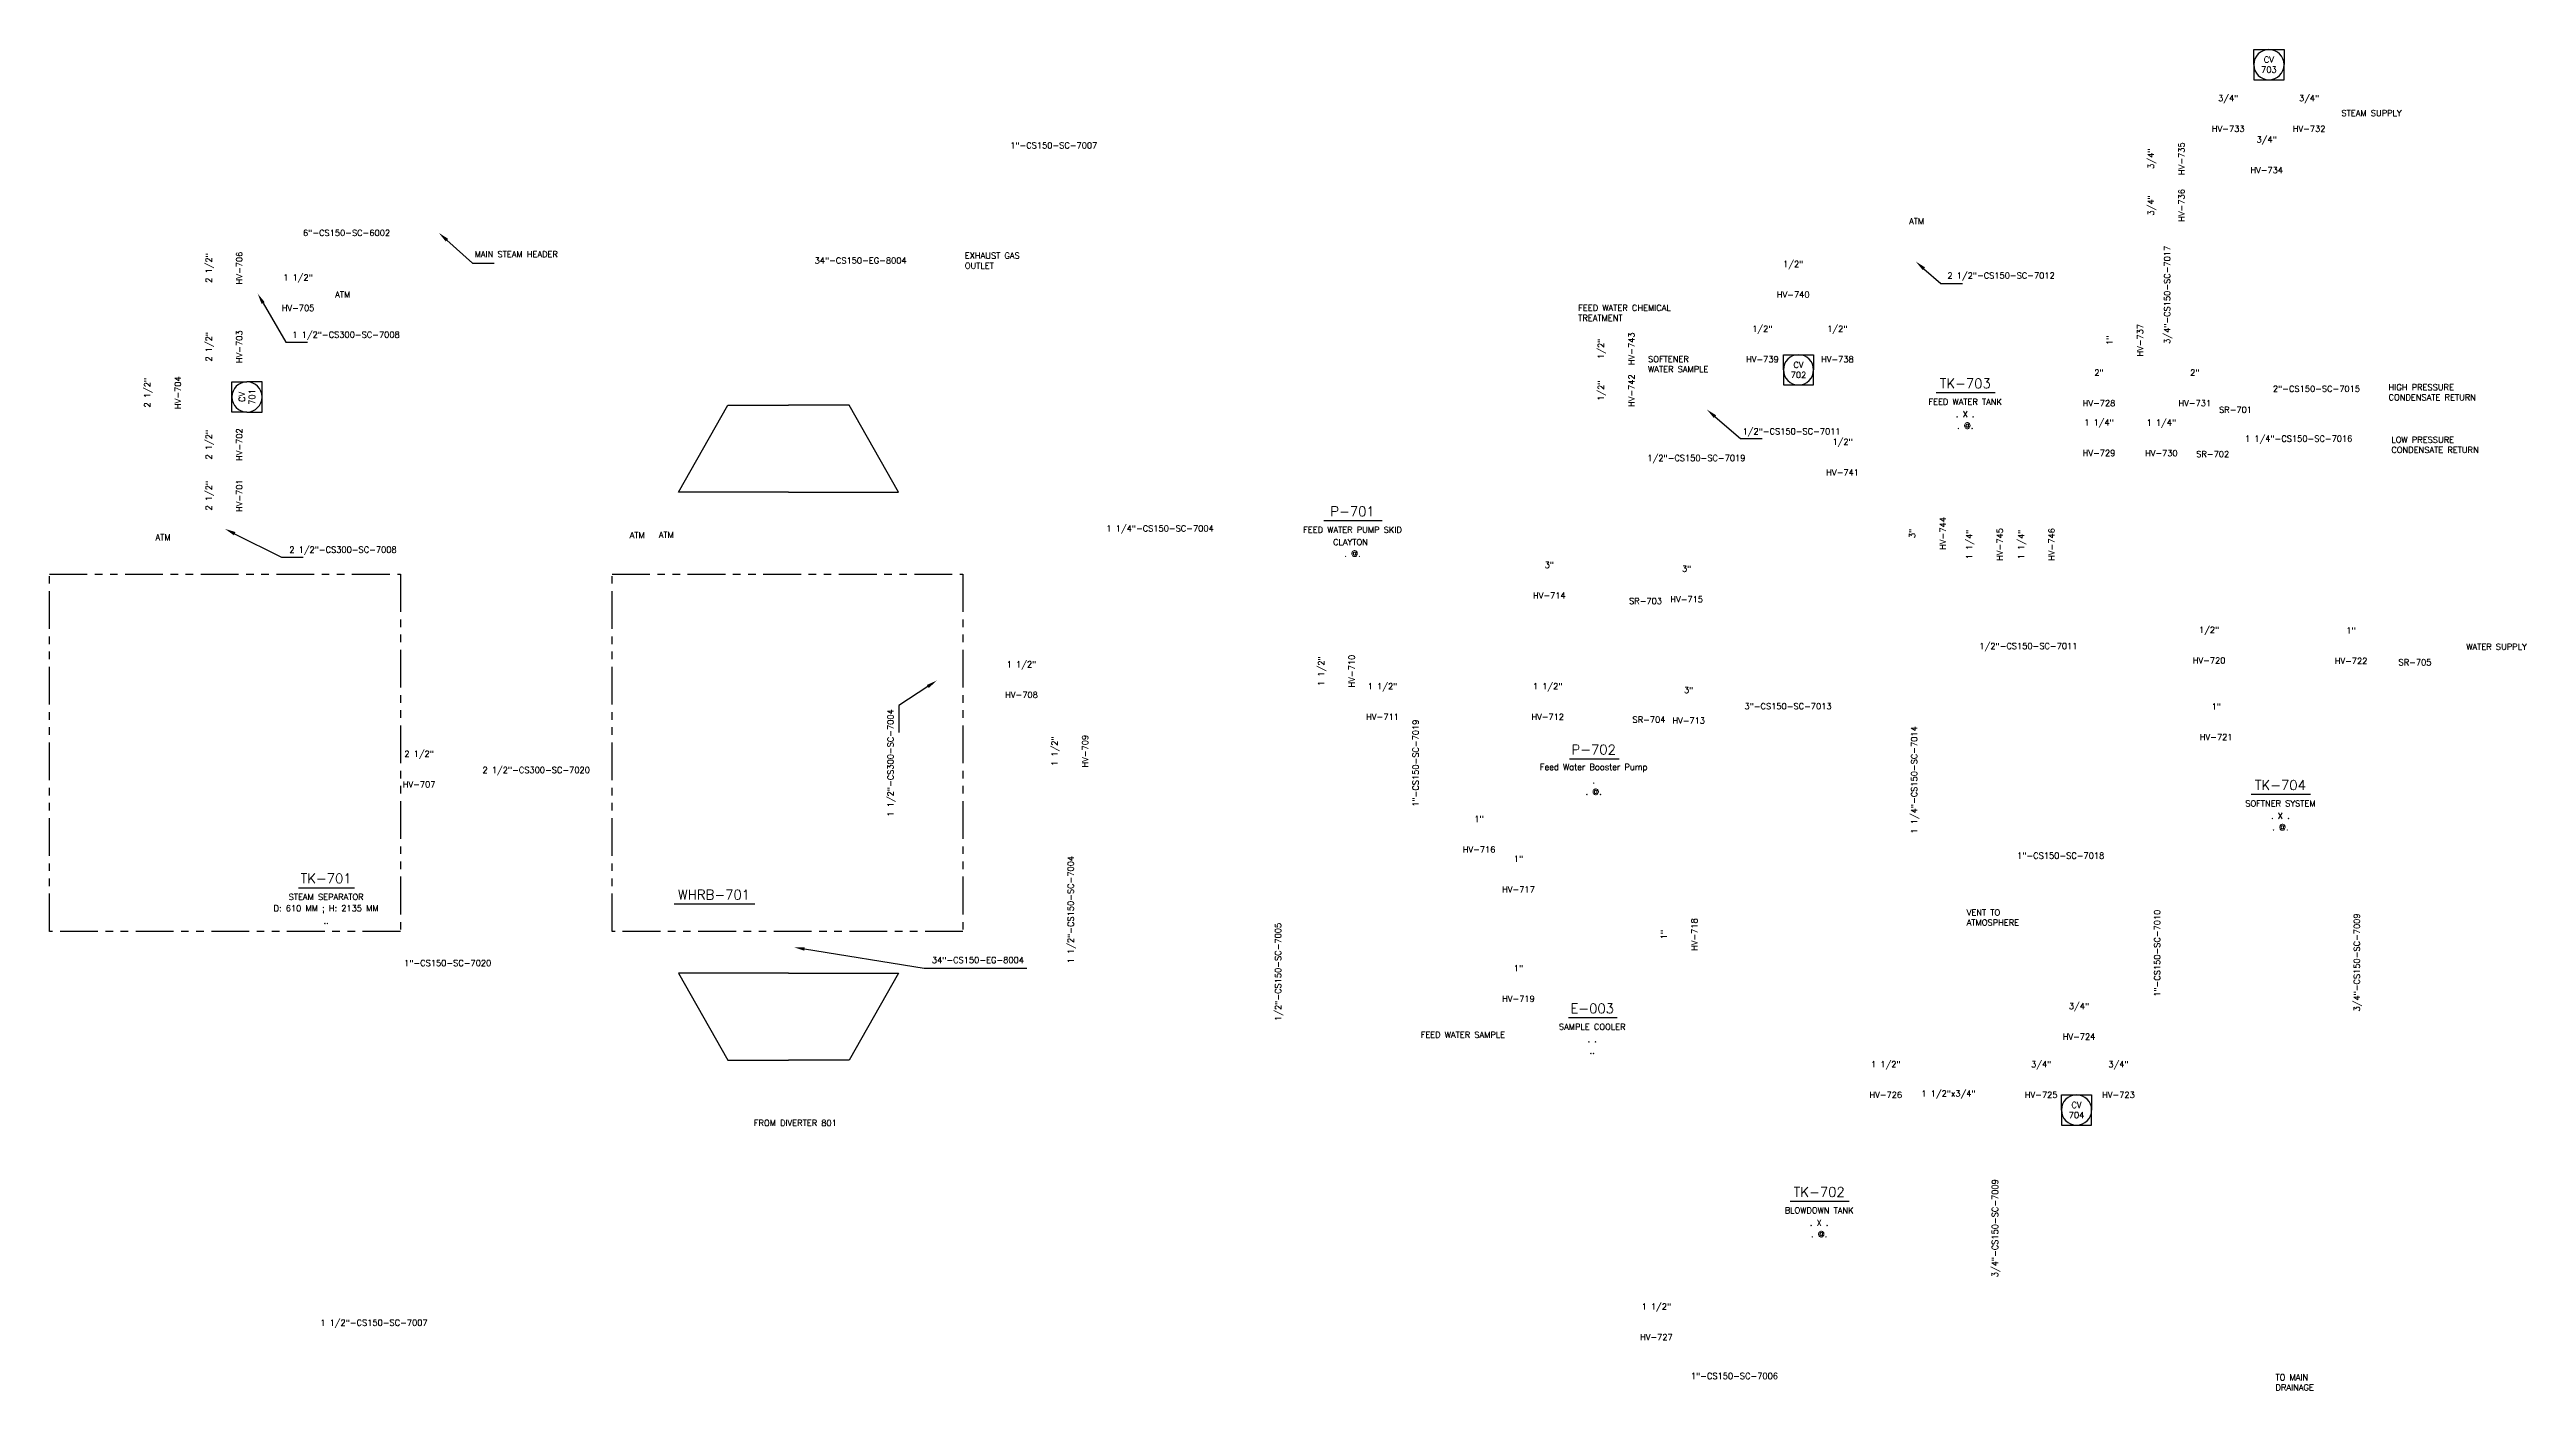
# Model space of a CAD drawing. Header units: inches. Extents: x 0.2 to 41.1, y -1.8 to 20.3.
import ezdxf
from ezdxf import colors
from ezdxf.entities.mleader import LeaderData, LeaderLine
from ezdxf.enums import TextEntityAlignment as Align
from ezdxf.math import Vec2, Vec3

# ---------------------------------------------------------------- set-up
doc = ezdxf.new("R2010")
doc.units = ezdxf.units.IN
doc.header["$MEASUREMENT"] = 0
doc.linetypes.add('PHANTOM2', pattern=[1.25, 0.625, -0.125, 0.125, -0.125, 0.125, -0.125])
for name, color, linetype in [('Equipment', 3, 'Continuous'), ('Instrument', 2, 'Continuous'), ('Text', 7, 'Continuous')]:
    doc.layers.add(name, color=color, linetype=linetype)
doc.styles.get("Standard").update_dxf_attribs({"font": 'romans.shx', "height": 0.1})

# ---------------------------------------------------------------- blocks, each defined once
blk = doc.blocks.new('*U76')
at = {"color": 0, "linetype": 'ByBlock', "lineweight": -3}
blk.add_line((-0.455, -0.152), (0.471, -0.152), dxfattribs=at)
at = {"color": 0, "linetype": 'ByBlock', "lineweight": -2}
for tag, height, p in [('#(TargetObject.Tag)', 0.16, (0, 0)), ('#(TargetObject.Description)', 0.1, (0, -0.304)), ('#(Tanks.DesignPressure) @#(Tanks.DesignTemperature)', 0.1, (0, -0.698)), ('#(TargetObject.Width) X #(TargetObject.Height)', 0.1, (0, -0.508))]:
    blk.add_attdef(tag, text='', height=height, dxfattribs=at).set_placement(p, align=Align.MIDDLE)
blk = doc.blocks.new('*U18')
at = {"color": 0, "linetype": 'ByBlock', "lineweight": -3}
blk.add_line((-0.659, -0.152), (0.676, -0.152), dxfattribs=at)
at = {"color": 0, "linetype": 'ByBlock', "lineweight": -2}
blk.add_attdef('#(Equipment.Tag)', text='', height=0.16, dxfattribs=at).set_placement((0, 0), align=Align.MIDDLE)
blk = doc.blocks.new('*U23')
at = {"color": 0, "linetype": 'ByBlock', "lineweight": -3}
blk.add_line((-0.475, -0.152), (0.491, -0.152), dxfattribs=at)
at = {"color": 0, "linetype": 'ByBlock', "lineweight": -2}
for tag, height, p in [('#(TargetObject.Tag)', 0.16, (0, 0)), ('#(TargetObject.Description)', 0.1, (0, -0.304)), ('#(TargetObject.FlowCapacity) @#(TargetObject.TotalDynamicHead)', 0.1, (0, -0.698)), ('#(TARGETOBJECT.MANUFACTURER)', 0.1, (0, -0.508))]:
    blk.add_attdef(tag, text='', height=height, dxfattribs=at).set_placement(p, align=Align.MIDDLE)
blk = doc.blocks.new('*U8')
at = {"color": 0, "linetype": 'ByBlock', "lineweight": -3}
blk.add_line((-0.479, -0.152), (0.496, -0.152), dxfattribs=at)
at = {"color": 0, "linetype": 'ByBlock', "lineweight": -2}
for tag, height, p in [('#(TargetObject.Tag)', 0.16, (0, 0)), ('#(TargetObject.Description)', 0.1, (0, -0.304)), ('#(Tanks.DesignPressure) @#(Tanks.DesignTemperature)', 0.1, (0, -0.698)), ('#(TargetObject.Width) X #(TargetObject.Height)', 0.1, (0, -0.508))]:
    blk.add_attdef(tag, text='', height=height, dxfattribs=at).set_placement(p, align=Align.MIDDLE)
blk = doc.blocks.new('*U28')
at = {"color": 0, "linetype": 'ByBlock', "lineweight": -3}
blk.add_line((-0.393, -0.152), (0.41, -0.152), dxfattribs=at)
at = {"color": 0, "linetype": 'ByBlock', "lineweight": -2}
for tag, height, p in [('#(TargetObject.Tag)', 0.16, (0, 0)), ('#(TargetObject.Description)', 0.1, (0, -0.304)), ('SHELL: #(TARGETOBJECT.SHELLDESIGNPRESSURE) @#(+TARGETOBJECT.SHELLDESIGNTEMPERATURE)', 0.1, (0, -0.508)), ('TUBE: #(TARGETOBJECT.TUBEDESIGNPRESSURE) @#(+TARGETOBJECT.TUBEDESIGNTEMPERATURE)', 0.1, (0, -0.698))]:
    blk.add_attdef(tag, text='', height=height, dxfattribs=at).set_placement(p, align=Align.MIDDLE)
blk = doc.blocks.new('WHRB CONE')
for p, q in [((10.579, 13.006), (11.394, 14.444)), ((11.394, 14.444), (12.399, 14.444)), ((13.403, 14.444), (12.399, 14.444)), ((14.218, 13.006), (13.403, 14.444)), ((12.399, 13.006), (10.579, 13.006)), ((12.399, 13.006), (14.218, 13.006))]:
    blk.add_line(p, q)
blk = doc.blocks.new('WHRB CONE_1')
for p, q in [((12.399, 5.054), (10.579, 5.054)), ((10.579, 5.054), (11.394, 3.616)), ((12.399, 5.054), (14.218, 5.054)), ((14.218, 5.054), (13.403, 3.616)), ((11.394, 3.616), (12.399, 3.616)), ((13.403, 3.616), (12.399, 3.616))]:
    blk.add_line(p, q)
blk = doc.blocks.new('Valve Label_block')
at = {"color": 0, "linetype": 'ByBlock', "lineweight": -2}
blk.add_attdef('#(TargetObject.Size)', text='', height=0.1, dxfattribs=at).set_placement((0, 0.1875), align=Align.BOTTOM_CENTER)
blk.add_attdef('#(TargetObject.Tag)', text='', height=0.1, dxfattribs=at).set_placement((0, -0.1875), align=Align.TOP_CENTER)
blk = doc.blocks.new('*U77')
at = {"color": 0, "linetype": 'ByBlock', "lineweight": -3}
blk.add_line((-0.483, -0.152), (0.5, -0.152), dxfattribs=at)
at = {"color": 0, "linetype": 'ByBlock', "lineweight": -2}
for tag, height, p in [('#(TargetObject.Tag)', 0.16, (0, 0)), ('#(TargetObject.Description)', 0.1, (0, -0.304)), ('#(Tanks.DesignPressure) @#(Tanks.DesignTemperature)', 0.1, (0, -0.698)), ('#(TargetObject.Width) X #(TargetObject.Height)', 0.1, (0, -0.508))]:
    blk.add_attdef(tag, text='', height=height, dxfattribs=at).set_placement(p, align=Align.MIDDLE)
blk = doc.blocks.new('Pipeline Tag_block')
at = {"color": 0, "linetype": 'ByBlock', "lineweight": -2}
blk.add_attdef('#(TargetObject.Tag)', text='', height=0.1, dxfattribs=at).set_placement((0, 0), align=Align.MIDDLE_CENTER)
blk = doc.blocks.new('AdjacentPipeReducerStyle_block')
at = {"color": 0, "linetype": 'ByBlock', "lineweight": -2}
blk.add_attdef('#(PipeLines.Size)x#(PipeLines.Size)', text='', height=0.1, dxfattribs=at).set_placement((0, 0), align=Align.MIDDLE_CENTER)
blk = doc.blocks.new('Tag_block')
at = {"color": 0, "linetype": 'ByBlock', "lineweight": -2}
blk.add_attdef('#(TargetObject.Tag)', text='', height=0.1, dxfattribs=at).set_placement((0, 0), align=Align.MIDDLE_CENTER)
blk = doc.blocks.new('*U72')
at = {"color": 0, "linetype": 'ByBlock', "lineweight": -2}
for p, q in [((-0.25, 0.25), (0.25, 0.25)), ((-0.25, 0), (-0.25, 0.25)), ((0.25, 0.25), (0.25, 0)), ((-0.25, 0), (-0.25, -0.25)), ((-0.25, -0.25), (0.25, -0.25)), ((0.25, -0.25), (0.25, 0))]:
    blk.add_line(p, q, dxfattribs=at)
for start, end in [(0, 180), (180, 0)]:
    blk.add_arc((0, 0), 0.25, start, end, dxfattribs=at)
blk.add_wipeout([(-0.102, 0.149), (0.107, 0.151), (0.107, 0.024), (-0.102, 0.024)], dxfattribs=at)
blk.add_wipeout([(-0.142, -0.024), (0.146, -0.024), (0.146, -0.155), (-0.142, -0.155)], dxfattribs=at)
for tag, p in [('#(TargetObject.Type)', (0, 0.083)), ('#(TargetObject.LoopNumber)', (0, -0.083))]:
    blk.add_attdef(tag, text='', height=0.1, dxfattribs=at).set_placement(p, align=Align.MIDDLE_CENTER)
blk = doc.blocks.new('*U73')
at = {"color": 0, "linetype": 'ByBlock', "lineweight": -2}
for p, q in [((-0.25, 0.25), (0.25, 0.25)), ((-0.25, 0), (-0.25, 0.25)), ((0.25, 0.25), (0.25, 0)), ((-0.25, 0), (-0.25, -0.25)), ((-0.25, -0.25), (0.25, -0.25)), ((0.25, -0.25), (0.25, 0))]:
    blk.add_line(p, q, dxfattribs=at)
for start, end in [(0, 180), (180, 0)]:
    blk.add_arc((0, 0), 0.25, start, end, dxfattribs=at)
blk.add_wipeout([(-0.102, 0.149), (0.107, 0.151), (0.107, 0.024), (-0.102, 0.024)], dxfattribs=at)
blk.add_wipeout([(-0.157, -0.024), (0.162, -0.024), (0.162, -0.155), (-0.157, -0.155)], dxfattribs=at)
for tag, p in [('#(TargetObject.Type)', (0, 0.083)), ('#(TargetObject.LoopNumber)', (0, -0.083))]:
    blk.add_attdef(tag, text='', height=0.1, dxfattribs=at).set_placement(p, align=Align.MIDDLE_CENTER)
blk = doc.blocks.new('*U74')
at = {"color": 0, "linetype": 'ByBlock', "lineweight": -2}
for p, q in [((-0.25, 0.25), (0.25, 0.25)), ((-0.25, 0), (-0.25, 0.25)), ((0.25, 0.25), (0.25, 0)), ((-0.25, 0), (-0.25, -0.25)), ((-0.25, -0.25), (0.25, -0.25)), ((0.25, -0.25), (0.25, 0))]:
    blk.add_line(p, q, dxfattribs=at)
for start, end in [(0, 180), (180, 0)]:
    blk.add_arc((0, 0), 0.25, start, end, dxfattribs=at)
blk.add_wipeout([(-0.102, 0.149), (0.107, 0.151), (0.107, 0.024), (-0.102, 0.024)], dxfattribs=at)
blk.add_wipeout([(-0.16, -0.024), (0.164, -0.024), (0.164, -0.155), (-0.16, -0.155)], dxfattribs=at)
for tag, p in [('#(TargetObject.Type)', (0, 0.083)), ('#(TargetObject.LoopNumber)', (0, -0.083))]:
    blk.add_attdef(tag, text='', height=0.1, dxfattribs=at).set_placement(p, align=Align.MIDDLE_CENTER)
blk = doc.blocks.new('*U75')
at = {"color": 0, "linetype": 'ByBlock', "lineweight": -3}
blk.add_line((-0.401, -0.152), (0.418, -0.152), dxfattribs=at)
at = {"color": 0, "linetype": 'ByBlock', "lineweight": -2}
for tag, height, p in [('#(TargetObject.Tag)', 0.16, (0, 0)), ('#(TargetObject.Description)', 0.1, (0, -0.304)), ('#(TargetObject.FlowCapacity) @#(TargetObject.TotalDynamicHead)', 0.1, (0, -0.698)), ('#(TARGETOBJECT.MANUFACTURER)', 0.1, (0, -0.508))]:
    blk.add_attdef(tag, text='', height=height, dxfattribs=at).set_placement(p, align=Align.MIDDLE)

msp = doc.modelspace()

# ---------------------------------------------------------------- linework, layer by layer
at = {"linetype": 'PHANTOM2'}
for points in [[(0.183, 11.65), (5.983, 11.65), (5.983, 5.744), (0.183, 5.744)], [(9.481, 11.65), (15.281, 11.65), (15.281, 5.744), (9.481, 5.744)]]:
    msp.add_lwpolyline(points, close=True, dxfattribs=at)

# ---------------------------------------------------------------- block references
for name, p, values in [('Tag_block', (36.318, 14.367), {'#(TargetObject.Tag)': 'SR-701'}), ('Tag_block', (35.941, 13.635), {'#(TargetObject.Tag)': 'SR-702'}), ('Tag_block', (26.565, 11.206), {'#(TargetObject.Tag)': 'SR-703'}), ('Tag_block', (39.285, 10.193), {'#(TargetObject.Tag)': 'SR-705'}), ('Tag_block', (26.622, 9.246), {'#(TargetObject.Tag)': 'SR-704'}), ('AdjacentPipeReducerStyle_block', (31.573, 3.065), {'#(PipeLines.Size)x#(PipeLines.Size)': '1 1/2"x3/4"'})]:
    msp.add_blockref(name, p).add_auto_attribs(values)
at = {"layer": 'Equipment'}
for name in ['WHRB CONE', 'WHRB CONE_1']:
    msp.add_blockref(name, (0, 0), dxfattribs=at)
at = {"layer": 'Instrument', "linetype": 'ByBlock'}
msp.add_blockref('*U73', (36.87, 20.072), dxfattribs=at).add_auto_attribs({'#(TargetObject.Type)': 'CV', '#(TargetObject.LoopNumber)': '703'})
at = {"layer": 'Instrument', "linetype": 'ByBlock', "rotation": 90}
msp.add_blockref('*U72', (3.447, 14.579), dxfattribs=at).add_auto_attribs({'#(TargetObject.Type)': 'CV', '#(TargetObject.LoopNumber)': '701'})
at = {"layer": 'Text'}
for name, p, values in [('Valve Label_block', (36.198, 19.25), {'#(TargetObject.Size)': '3/4"', '#(TargetObject.Tag)': 'HV-733'}), ('Valve Label_block', (37.534, 19.25), {'#(TargetObject.Size)': '3/4"', '#(TargetObject.Tag)': 'HV-732'}), ('Valve Label_block', (36.833, 18.566), {'#(TargetObject.Size)': '3/4"', '#(TargetObject.Tag)': 'HV-734'}), ('Pipeline Tag_block', (16.783, 18.737), {'#(TargetObject.Tag)': '1"-CS150-SC-7007'}), ('Pipeline Tag_block', (5.093, 17.291), {'#(TargetObject.Tag)': '6"-CS150-SC-6002'}), ('Pipeline Tag_block', (13.591, 16.834), {'#(TargetObject.Tag)': '34"-CS150-EG-8004'}), ('Valve Label_block', (29.007, 16.509), {'#(TargetObject.Size)': '1/2"', '#(TargetObject.Tag)': 'HV-740'}), ('Valve Label_block', (4.291, 16.287), {'#(TargetObject.Size)': '1 1/2"', '#(TargetObject.Tag)': 'HV-705'}), ('Pipeline Tag_block', (32.443, 16.586), {'#(TargetObject.Tag)': '2 1/2"-CS150-SC-7012'}), ('Pipeline Tag_block', (5.085, 15.608), {'#(TargetObject.Tag)': '1 1/2"-CS300-SC-7008'}), ('Valve Label_block', (28.497, 15.439), {'#(TargetObject.Size)': '1/2"', '#(TargetObject.Tag)': 'HV-739'}), ('Valve Label_block', (29.737, 15.439), {'#(TargetObject.Size)': '1/2"', '#(TargetObject.Tag)': 'HV-738'}), ('*U8', (31.85, 14.803), {'#(TargetObject.Tag)': 'TK-703', '#(TargetObject.Description)': 'FEED WATER TANK', '#(TargetObject.Width) X #(TargetObject.Height)': '. X .', '#(Tanks.DesignPressure) @#(Tanks.DesignTemperature)': '. @.'}), ('Valve Label_block', (34.061, 14.714), {'#(TargetObject.Size)': '2"', '#(TargetObject.Tag)': 'HV-728'}), ('Valve Label_block', (35.645, 14.714), {'#(TargetObject.Size)': '2"', '#(TargetObject.Tag)': 'HV-731'}), ('Pipeline Tag_block', (37.656, 14.714), {'#(TargetObject.Tag)': '2"-CS150-SC-7015'}), ('Pipeline Tag_block', (28.98, 14.01), {'#(TargetObject.Tag)': '1/2"-CS150-SC-7011'}), ('Valve Label_block', (34.061, 13.89), {'#(TargetObject.Size)': '1 1/4"', '#(TargetObject.Tag)': 'HV-729'}), ('Valve Label_block', (35.092, 13.887), {'#(TargetObject.Size)': '1 1/4"', '#(TargetObject.Tag)': 'HV-730'}), ('Pipeline Tag_block', (37.362, 13.89), {'#(TargetObject.Tag)': '1 1/4"-CS150-SC-7016'}), ('Pipeline Tag_block', (27.407, 13.57), {'#(TargetObject.Tag)': '1/2"-CS150-SC-7019'}), ('Valve Label_block', (29.823, 13.57), {'#(TargetObject.Size)': '1/2"', '#(TargetObject.Tag)': 'HV-741'}), ('*U23', (21.722, 12.688), {'#(TargetObject.Tag)': 'P-701', '#(TargetObject.Description)': 'FEED WATER PUMP SKID', '#(TARGETOBJECT.MANUFACTURER)': 'CLAYTON ', '#(TargetObject.FlowCapacity) @#(TargetObject.TotalDynamicHead)': '. @.'}), ('Pipeline Tag_block', (18.541, 12.406), {'#(TargetObject.Tag)': '1 1/4"-CS150-SC-7004'}), ('Pipeline Tag_block', (5.034, 12.055), {'#(TargetObject.Tag)': '2 1/2"-CS300-SC-7008'}), ('Valve Label_block', (24.975, 11.534), {'#(TargetObject.Size)': '3"', '#(TargetObject.Tag)': 'HV-714'}), ('Valve Label_block', (27.245, 11.472), {'#(TargetObject.Size)': '3"', '#(TargetObject.Tag)': 'HV-715'}), ('Valve Label_block', (35.881, 10.462), {'#(TargetObject.Size)': '1/2"', '#(TargetObject.Tag)': 'HV-720'}), ('Valve Label_block', (38.228, 10.453), {'#(TargetObject.Size)': '1"', '#(TargetObject.Tag)': 'HV-722'}), ('Pipeline Tag_block', (32.895, 10.462), {'#(TargetObject.Tag)': '1/2"-CS150-SC-7011'}), ('Valve Label_block', (16.25, 9.892), {'#(TargetObject.Size)': '1 1/2"', '#(TargetObject.Tag)': 'HV-708'}), ('Valve Label_block', (22.218, 9.529), {'#(TargetObject.Size)': '1 1/2"', '#(TargetObject.Tag)': 'HV-711'}), ('Valve Label_block', (24.948, 9.529), {'#(TargetObject.Size)': '1 1/2"', '#(TargetObject.Tag)': 'HV-712'}), ('Valve Label_block', (27.279, 9.467), {'#(TargetObject.Size)': '3"', '#(TargetObject.Tag)': 'HV-713'}), ('Pipeline Tag_block', (28.921, 9.467), {'#(TargetObject.Tag)': '3"-CS150-SC-7013'}), ('Valve Label_block', (35.999, 9.195), {'#(TargetObject.Size)': '1"', '#(TargetObject.Tag)': 'HV-721'}), ('Valve Label_block', (6.292, 8.413), {'#(TargetObject.Size)': '2 1/2"', '#(TargetObject.Tag)': 'HV-707'}), ('*U75', (25.709, 8.75), {'#(TargetObject.Tag)': 'P-702', '#(TargetObject.Description)': 'Feed Water Booster Pump', '#(TARGETOBJECT.MANUFACTURER)': '.', '#(TargetObject.FlowCapacity) @#(TargetObject.TotalDynamicHead)': '. @.'}), ('Pipeline Tag_block', (8.228, 8.413), {'#(TargetObject.Tag)': '2 1/2"-CS300-SC-7020'}), ('*U77', (37.06, 8.164), {'#(TargetObject.Tag)': 'TK-704', '#(TargetObject.Description)': 'SOFTNER SYSTEM', '#(TargetObject.Width) X #(TargetObject.Height)': '. X .', '#(Tanks.DesignPressure) @#(Tanks.DesignTemperature)': '. @.'}), ('Valve Label_block', (23.814, 7.336), {'#(TargetObject.Size)': '1"', '#(TargetObject.Tag)': 'HV-716'}), ('Valve Label_block', (24.465, 6.677), {'#(TargetObject.Size)': '1"', '#(TargetObject.Tag)': 'HV-717'}), ('Pipeline Tag_block', (33.428, 6.997), {'#(TargetObject.Tag)': '1"-CS150-SC-7018'}), ('*U76', (4.755, 6.62), {'#(TargetObject.Tag)': 'TK-701', '#(TargetObject.Description)': 'STEAM SEPARATOR', '#(TargetObject.Width) X #(TargetObject.Height)': 'D: 610 MM ; H: 2135 MM', '#(Tanks.DesignPressure) @#(Tanks.DesignTemperature)': '..'}), ('*U18', (11.166, 6.352), {'#(Equipment.Tag)': 'WHRB-701'}), ('Pipeline Tag_block', (6.765, 5.222), {'#(TargetObject.Tag)': '1"-CS150-SC-7020'}), ('Pipeline Tag_block', (15.529, 5.272), {'#(TargetObject.Tag)': '34"-CS150-EG-8004'}), ('Valve Label_block', (24.465, 4.869), {'#(TargetObject.Size)': '1"', '#(TargetObject.Tag)': 'HV-719'}), ('*U28', (25.684, 4.472), {'#(TargetObject.Tag)': 'E-003', '#(TargetObject.Description)': 'SAMPLE COOLER', 'SHELL: #(TARGETOBJECT.SHELLDESIGNPRESSURE) @#(+TARGETOBJECT.SHELLDESIGNTEMPERATURE)': '. .', 'TUBE: #(TARGETOBJECT.TUBEDESIGNPRESSURE) @#(+TARGETOBJECT.TUBEDESIGNTEMPERATURE)': '..'}), ('Valve Label_block', (33.731, 4.243), {'#(TargetObject.Size)': '3/4"', '#(TargetObject.Tag)': 'HV-724'}), ('Valve Label_block', (30.537, 3.281), {'#(TargetObject.Size)': '1 1/2"', '#(TargetObject.Tag)': 'HV-726'}), ('Valve Label_block', (33.106, 3.281), {'#(TargetObject.Size)': '3/4"', '#(TargetObject.Tag)': 'HV-725'}), ('Valve Label_block', (34.383, 3.281), {'#(TargetObject.Size)': '3/4"', '#(TargetObject.Tag)': 'HV-723'}), ('*U8', (29.436, 1.438), {'#(TargetObject.Tag)': 'TK-702', '#(TargetObject.Description)': 'BLOWDOWN TANK', '#(TargetObject.Width) X #(TargetObject.Height)': '. X .', '#(Tanks.DesignPressure) @#(Tanks.DesignTemperature)': '. @.'}), ('Valve Label_block', (26.745, -0.723), {'#(TargetObject.Size)': '1 1/2"', '#(TargetObject.Tag)': 'HV-727'}), ('Pipeline Tag_block', (5.546, -0.723), {'#(TargetObject.Tag)': '1 1/2"-CS150-SC-7007'}), ('Pipeline Tag_block', (28.035, -1.604), {'#(TargetObject.Tag)': '1"-CS150-SC-7006'})]:
    msp.add_blockref(name, p, dxfattribs=at).add_auto_attribs(values)
for name, p, rotation, values in [('Valve Label_block', (35.188, 18.517), 90, {'#(TargetObject.Size)': '3/4"', '#(TargetObject.Tag)': 'HV-735'}), ('Valve Label_block', (35.188, 17.745), 90, {'#(TargetObject.Size)': '3/4"', '#(TargetObject.Tag)': 'HV-736'}), ('Valve Label_block', (3.082, 16.71), 90, {'#(TargetObject.Size)': '2 1/2"', '#(TargetObject.Tag)': 'HV-706'}), ('Pipeline Tag_block', (35.188, 16.267), 90, {'#(TargetObject.Tag)': '3/4"-CS150-SC-7017'}), ('Valve Label_block', (3.082, 15.409), 90, {'#(TargetObject.Size)': '2 1/2"', '#(TargetObject.Tag)': 'HV-703'}), ('Valve Label_block', (26.095, 15.375), 90, {'#(TargetObject.Size)': '1/2"', '#(TargetObject.Tag)': 'HV-743'}), ('Valve Label_block', (34.504, 15.516), 90, {'#(TargetObject.Size)': '1"', '#(TargetObject.Tag)': 'HV-737'}), ('Valve Label_block', (2.067, 14.649), 90, {'#(TargetObject.Size)': '2 1/2"', '#(TargetObject.Tag)': 'HV-704'}), ('Valve Label_block', (26.095, 14.683), 90, {'#(TargetObject.Size)': '1/2"', '#(TargetObject.Tag)': 'HV-742'}), ('Valve Label_block', (3.082, 13.79), 90, {'#(TargetObject.Size)': '2 1/2"', '#(TargetObject.Tag)': 'HV-702'}), ('Valve Label_block', (3.082, 12.947), 90, {'#(TargetObject.Size)': '2 1/2"', '#(TargetObject.Tag)': 'HV-701'}), ('Valve Label_block', (31.241, 12.323), 90, {'#(TargetObject.Size)': '3"', '#(TargetObject.Tag)': 'HV-744'}), ('Valve Label_block', (32.184, 12.141), 90, {'#(TargetObject.Size)': '1 1/4"', '#(TargetObject.Tag)': 'HV-745'}), ('Valve Label_block', (33.04, 12.141), 90, {'#(TargetObject.Size)': '1 1/4"', '#(TargetObject.Tag)': 'HV-746'}), ('Valve Label_block', (21.47, 10.047), 90, {'#(TargetObject.Size)': '1 1/2"', '#(TargetObject.Tag)': 'HV-710'}), ('Pipeline Tag_block', (14.085, 8.53), 89.99999999999999, {'#(TargetObject.Tag)': '1 1/2"-CS300-SC-7004'}), ('Pipeline Tag_block', (22.765, 8.526), 90, {'#(TargetObject.Tag)': '1"-CS150-SC-7019'}), ('Pipeline Tag_block', (31.006, 8.249), 90, {'#(TargetObject.Tag)': '1 1/4"-CS150-SC-7014'}), ('Valve Label_block', (17.064, 8.723), 90, {'#(TargetObject.Size)': '1 1/2"', '#(TargetObject.Tag)': 'HV-709'}), ('Pipeline Tag_block', (17.064, 6.105), 90, {'#(TargetObject.Tag)': '1 1/2"-CS150-SC-7004'}), ('Pipeline Tag_block', (20.491, 5.076), 90, {'#(TargetObject.Tag)': '1/2"-CS150-SC-7005'}), ('Valve Label_block', (27.136, 5.692), 90, {'#(TargetObject.Size)': '1"', '#(TargetObject.Tag)': 'HV-718'}), ('Pipeline Tag_block', (35.023, 5.384), 90, {'#(TargetObject.Tag)': '1"-CS150-SC-7010'}), ('Pipeline Tag_block', (38.323, 5.232), 90, {'#(TargetObject.Tag)': '3/4"-CS150-SC-7009'}), ('Pipeline Tag_block', (32.342, 0.839), 90, {'#(TargetObject.Tag)': '3/4"-CS150-SC-7009'})]:
    msp.add_blockref(name, p, dxfattribs=dict(at, rotation=rotation)).add_auto_attribs(values)

# ---------------------------------------------------------------- texts
at = {"char_height": 0.1, "attachment_point": 1}
for s, width, heights, insert in [('STEAM SUPPLY', 1.86925, [0.904], (38.07, 19.321)), ('ATM', 1.8017, [0.76], (30.922, 17.533)), ('MAIN STEAM HEADER', 1.8017, [0.76], (7.211, 16.988)), ('EXHAUST GAS OUTLET', 1.01645, [0.895], (15.313, 16.965)), ('ATM', 1.8017, [0.76], (4.905, 16.325)), ('FEED WATER CHEMICAL TREATMENT', 1.67813, [0.931], (25.453, 16.101)), ('SOFTENER WATER SAMPLE', 1.19425, [0.931], (26.608, 15.255)), ('HIGH PRESSURE CONDENSATE RETURN', 1.86925, [0.904], (38.848, 14.789)), ('LOW PRESSURE CONDENSATE RETURN', 1.59852, [0.904], (38.894, 13.921)), ('ATM', 1.8017, [0.76], (1.935, 12.309)), ('ATM', 1.8017, [0.76], (9.774, 12.343)), ('ATM', 1.8017, [0.76], (10.254, 12.35)), ('WATER SUPPLY', 1.78003, [1.026], (40.133, 10.5)), ('VENT TO\\PATMOSPHERE', 2.14053, [0.895], (31.875, 6.108)), ('FEED WATER SAMPLE', 2.04168, [0.849], (22.848, 4.087)), ('FROM DIVERTER 801', 1.88494, [0.791], (11.826, 2.629)), ('TO MAIN DRAINAGE', 0.86198, [0.895], (36.979, -1.576))]:
    msp.add_mtext_dynamic_manual_height_columns(s, width=width, gutter_width=0.5, heights=heights, dxfattribs=dict(at, insert=insert))

# ---------------------------------------------------------------- leaders
ml = msp.add_multileader_mtext('Standard')
ml.set_content('', color=256)
ml.set_leader_properties()
ml.build(insert=Vec2(0, 0))
ml.multileader.update_dxf_attribs({"text_right_attachment_type": 6, "dogleg_length": 0.36, "arrow_head_size": 0.18})
ctx = ml.context
ctx.base_point, ctx.char_height, ctx.arrow_head_size, ctx.landing_gap_size, ctx.plane_origin = Vec3(7.533, 16.791), 0.18, 0.18, 0.09, Vec3(6.619, 17.291)
ctx.right_attachment = 6
notes = []
notes.append((ctx, [(0, (1, 1, 0), (7.173, 16.791), (1, 0), 0.36, [(0, [(6.619, 17.291)], 0, [])])]))
ctx.mtext.insert, ctx.mtext.flow_direction = Vec3(7.623, 16.881), 5
ml = msp.add_multileader_mtext('Standard')
ml.set_content('', color=256)
ml.set_leader_properties()
ml.build(insert=Vec2(0, 0))
ml.multileader.update_dxf_attribs({"text_right_attachment_type": 6, "dogleg_length": 0.36, "arrow_head_size": 0.18})
ctx = ml.context
ctx.base_point, ctx.char_height, ctx.arrow_head_size, ctx.landing_gap_size, ctx.plane_origin = Vec3(31.805, 16.454), 0.18, 0.18, 0.09, Vec3(31.033, 16.817)
ctx.right_attachment = 6
notes.append((ctx, [(0, (1, 1, 0), (31.445, 16.454), (1, 0), 0.36, [(0, [(31.033, 16.817)], 0, [])])]))
ctx.mtext.insert, ctx.mtext.flow_direction = Vec3(31.895, 16.544), 5
ml = msp.add_multileader_mtext('Standard')
ml.set_content('', color=256)
ml.set_leader_properties()
ml.build(insert=Vec2(0, 0))
ml.multileader.update_dxf_attribs({"text_right_attachment_type": 6, "dogleg_length": 0.36, "arrow_head_size": 0.18})
ctx = ml.context
ctx.base_point, ctx.char_height, ctx.arrow_head_size, ctx.landing_gap_size, ctx.plane_origin = Vec3(4.449, 15.486), 0.18, 0.18, 0.09, Vec3(3.624, 16.287)
ctx.right_attachment = 6
notes.append((ctx, [(0, (1, 1, 0), (4.089, 15.486), (1, 0), 0.36, [(0, [(3.624, 16.287)], 0, [])])]))
ctx.mtext.insert, ctx.mtext.flow_direction = Vec3(4.539, 15.576), 5
ml = msp.add_multileader_mtext('Standard')
ml.set_content('', color=256)
ml.set_leader_properties()
ml.build(insert=Vec2(0, 0))
ml.multileader.update_dxf_attribs({"text_right_attachment_type": 6, "dogleg_length": 0.36, "arrow_head_size": 0.18})
ctx = ml.context
ctx.base_point, ctx.char_height, ctx.arrow_head_size, ctx.landing_gap_size, ctx.plane_origin = Vec3(28.493, 13.892), 0.18, 0.18, 0.09, Vec3(27.579, 14.371)
ctx.right_attachment = 6
notes.append((ctx, [(0, (1, 1, 0), (28.133, 13.892), (1, 0), 0.36, [(0, [(27.579, 14.371)], 0, [])])]))
ctx.mtext.insert, ctx.mtext.flow_direction = Vec3(28.583, 13.982), 5
ml = msp.add_multileader_mtext('Standard')
ml.set_content('', color=256)
ml.set_leader_properties()
ml.build(insert=Vec2(0, 0))
ml.multileader.update_dxf_attribs({"text_right_attachment_type": 6, "dogleg_length": 0.36, "arrow_head_size": 0.18})
ctx = ml.context
ctx.base_point, ctx.char_height, ctx.arrow_head_size, ctx.landing_gap_size, ctx.plane_origin = Vec3(4.376, 11.932), 0.18, 0.18, 0.09, Vec3(3.082, 12.4)
ctx.right_attachment = 6
notes.append((ctx, [(0, (1, 1, 0), (4.016, 11.932), (1, 0), 0.36, [(0, [(3.082, 12.4)], 0, [])])]))
ctx.mtext.insert, ctx.mtext.flow_direction = Vec3(4.466, 12.022), 5
ml = msp.add_multileader_mtext('Standard')
ml.set_content('', color=256)
ml.set_leader_properties()
ml.build(insert=Vec2(0, 0))
ml.multileader.update_dxf_attribs({"text_right_attachment_type": 6, "dogleg_length": 0.36, "arrow_head_size": 0.18})
ctx = ml.context
ctx.base_point, ctx.char_height, ctx.arrow_head_size, ctx.landing_gap_size, ctx.plane_origin, ctx.plane_x_axis, ctx.plane_y_axis = Vec3(14.135, 8.941), 0.18, 0.18, 0.09, Vec3(13.758, 9.517), Vec3(0, 1), Vec3(-1, 0)
ctx.right_attachment, ctx.text_align_type = 6, 2
notes.append((ctx, [(0, (1, 1, 0), (14.225, 9.481), (0, -1), 0.36, [(0, [(14.851, 9.892)], 0, [])])]))
ctx.mtext.insert, ctx.mtext.text_direction, ctx.mtext.rotation, ctx.mtext.alignment, ctx.mtext.flow_direction = Vec3(14.045, 9.031), Vec3(0, 1), 1.570796, 3, 5
ml = msp.add_multileader_mtext('Standard')
ml.set_content('', color=256)
ml.set_leader_properties()
ml.build(insert=Vec2(0, 0))
ml.multileader.update_dxf_attribs({"text_right_attachment_type": 6, "dogleg_length": 0.36, "arrow_head_size": 0.18})
ctx = ml.context
ctx.base_point, ctx.char_height, ctx.arrow_head_size, ctx.landing_gap_size, ctx.plane_origin = Vec3(16.34, 5.137), 0.18, 0.18, 0.09, Vec3(12.468, 2.918)
ctx.right_attachment = 6
notes.append((ctx, [(1, (1, 1, 0), (14.642, 5.137), (1, 0), 1.698, [(0, [(12.487, 5.484)], 0, [])])]))
ctx.mtext.insert, ctx.mtext.flow_direction = Vec3(16.43, 5.227), 5
for ctx, leaders in notes:
    for number, flags, end, landing, length, lines in leaders:
        leader = LeaderData()
        leader.index, (leader.has_last_leader_line, leader.has_dogleg_vector, leader.attachment_direction) = number, flags
        leader.last_leader_point, leader.dogleg_vector, leader.dogleg_length = Vec3(end), Vec3(landing), length
        for number, points, colour, breaks in lines:
            line = LeaderLine()
            line.index, line.vertices, line.color, line.breaks = number, Vec3.list(points), colors.encode_raw_color(colour), breaks
            leader.lines.append(line)
        ctx.leaders.append(leader)

# ---------------------------------------------------------------- next in the draw order: block references
at = {"layer": 'Instrument', "linetype": 'ByBlock'}
for name, p, values in [('*U73', (29.094, 15.027), {'#(TargetObject.Type)': 'CV', '#(TargetObject.LoopNumber)': '702'}), ('*U74', (33.69, 2.793), {'#(TargetObject.Type)': 'CV', '#(TargetObject.LoopNumber)': '704'})]:
    msp.add_blockref(name, p, dxfattribs=at).add_auto_attribs(values)

doc.saveas('drawing.dxf')
